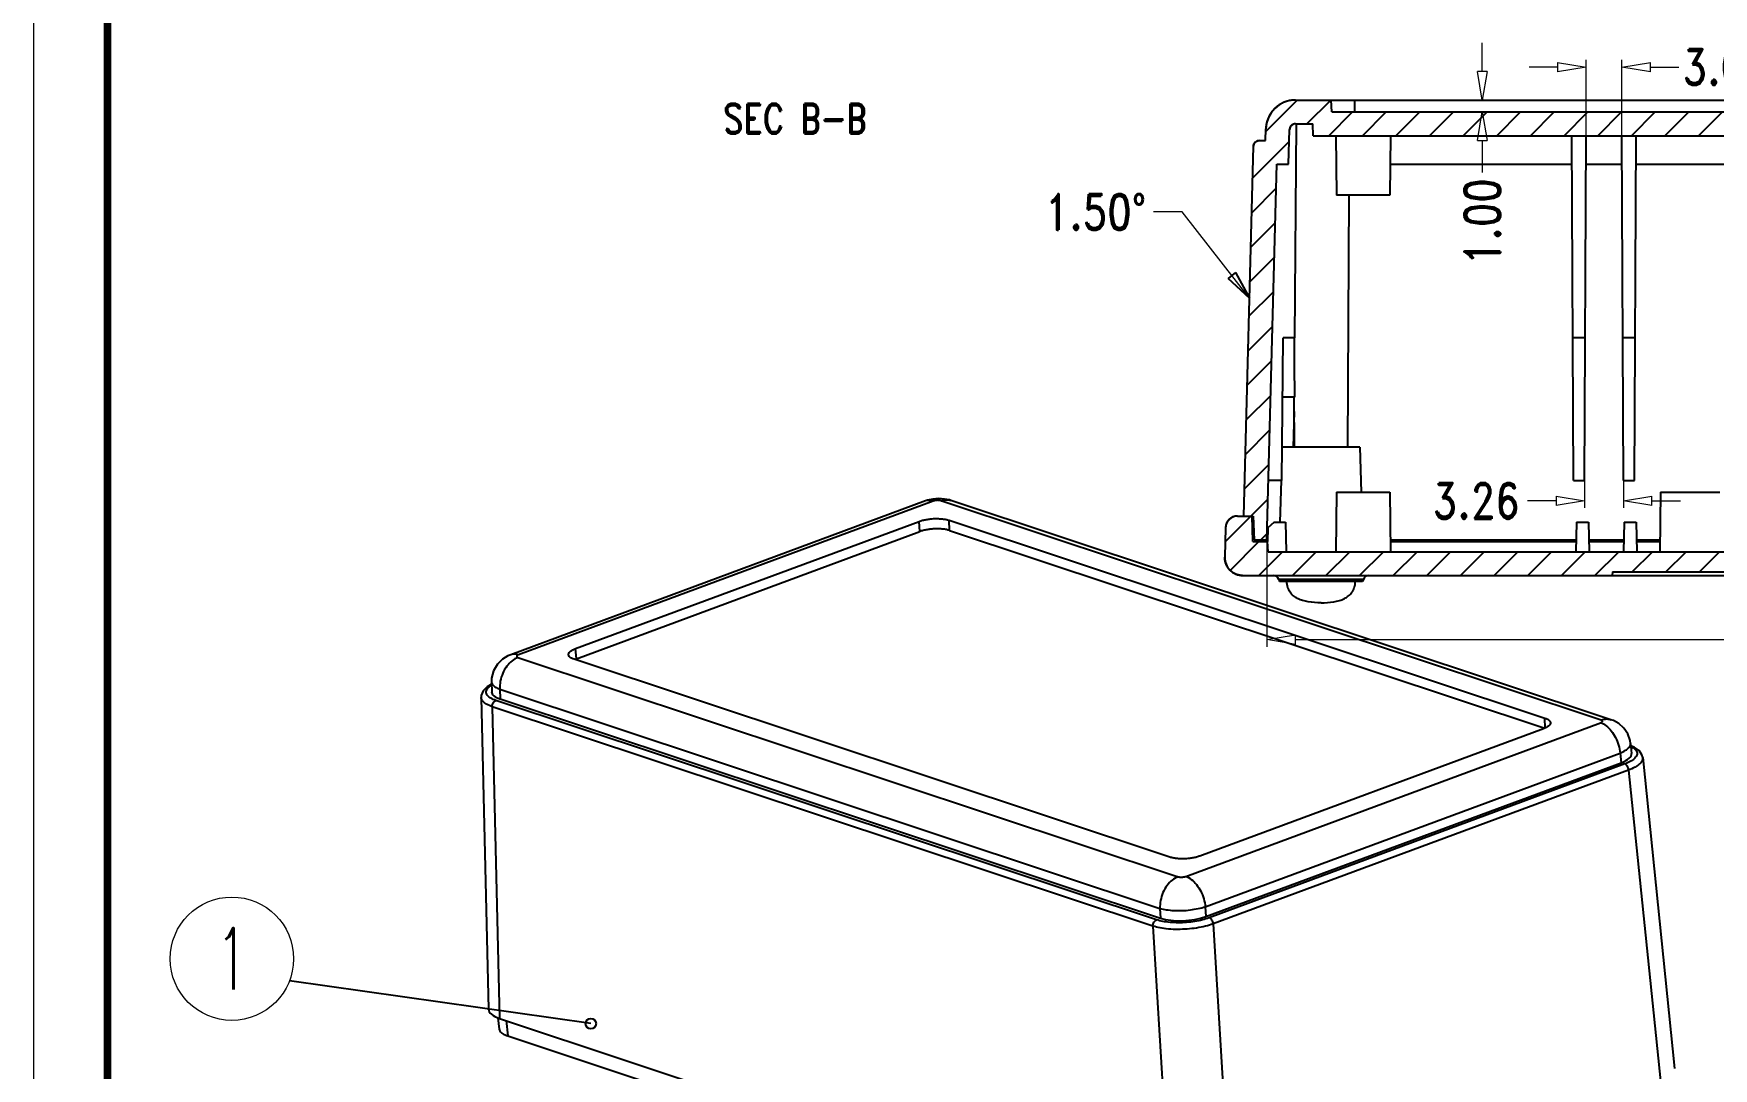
# Model space of a CAD drawing. Header units: millimetres. Extents: x 1751 to 2112, y -224 to 27.
# Drawn here: x 1751.4 to 1892.7, y -163.2 to -76.2 of the extents above; entities that cross this region are included whole.
import ezdxf
from ezdxf.enums import TextEntityAlignment as Align

# ---------------------------------------------------------------- set-up
doc = ezdxf.new("R2010")
doc.units = ezdxf.units.MM
for name, color, linetype, lineweight in [('dim', 3, 'Continuous', 9), ('from', 7, 'Continuous', 13), ('hatch', 56, 'Continuous', 9)]:
    doc.layers.add(name, color=color, linetype=linetype, lineweight=lineweight)
doc.styles.add('BOM', font='txt.shx', dxfattribs={"bigfont": 'gbcbig.shx'})
doc.styles.add('ROMAND', font='romand.shx', dxfattribs={"width": 0.8, "bigfont": 'gbcbig.shx'})
doc.styles.get("Standard").update_dxf_attribs({"font": 'txt', "bigfont": 'gbcbig.shx'})
doc.dimstyles.new('ISO', dxfattribs={"dimscale": 0.6, "dimtxt": 2.5, "dimasz": 2.5, "dimexe": 1.25, "dimexo": 0.625, "dimtad": 0, "dimdsep": 46, "dimtxsty": 'Standard', "dimblk": 'OPEN', "dimcen": 0, "dimclrd": 4, "dimclre": 4, "dimadec": 0, "dimazin": 0, "dimtfac": 1, "dimtofl": 0, "dimtmove": 0, "dimatfit": 3, "dimfxl": 1, "dimarcsym": 0})
doc.dimstyles.new('YanXiu', dxfattribs={"dimtxt": 2.5, "dimasz": 2.2, "dimexe": 1, "dimexo": 0, "dimgap": 0.66, "dimtad": 0, "dimzin": 1, "dimdsep": 46, "dimtxsty": 'ROMAND', "dimblk": 'CLOSEDBLANK', "dimcen": 0, "dimclrd": 3, "dimclre": 3, "dimclrt": 7, "dimazin": 0, "dimtfac": 1, "dimtofl": 0, "dimtmove": 0, "dimatfit": 3, "dimldrblk": 'CLOSEDBLANK', "dimfxl": 1, "dimlwd": 5, "dimlwe": 5, "dimarcsym": 0})
pattern_1 = [(45, (1731.6711, -286.9688), (-1.414214, 1.414214), [])]

# ---------------------------------------------------------------- blocks, each defined once
blk = doc.blocks.new('*u4')
at = {"color": 7, "linetype": 'Continuous'}
for p, q in [((-15.75, 55.66), (-54.52, 41.29)), ((-15.03, 55.65), (-53.8, 41.29)), ((47.38, 35.18), (-14.32, 55.68)), ((48.31, 35.21), (-13.39, 55.71)), ((-48.46, 41.86), (-16.36, 53.75)), ((-16.27, 52.8), (-16.36, 53.75)), ((-13.52, 52.9), (-13.54, 53.85)), ((-13.54, 53.85), (42.14, 35.36)), ((-48.36, 40.91), (-16.27, 52.8)), ((-13.52, 52.9), (42.13, 34.42)), ((-53.84, 41.04), (7.87, 20.54)), ((7.08, 22.36), (-48.6, 40.86)), ((-48.36, 40.91), (-48.46, 41.86)), ((-56.32, 38.75), (-56.29, 37.81)), ((-55.54, 38.07), (-55.52, 37.16)), ((-55.54, 38.07), (6.16, 17.58)), ((-57.28, 37.3), (-56.6, 8.15)), ((-56.25, 36.43), (-55.57, 7.29)), ((5.5, 15.92), (-56.25, 36.43)), ((5.84, 16.51), (-55.91, 37.02)), ((-55.52, 37.16), (6.21, 16.65)), ((8.57, 20.57), (47.34, 34.93)), ((42.16, 34.43), (42.14, 35.36)), ((42, 34.36), (9.9, 22.47)), ((50.14, 32.99), (50.24, 32.06)), ((10.39, 17.73), (49.16, 32.1)), ((49.16, 32.1), (49.25, 31.19)), ((51.28, 31.68), (54.26, 2.62)), ((10.44, 16.81), (49.25, 31.19)), ((49.6, 31.08), (10.77, 16.69)), ((49.96, 30.51), (11.14, 16.13)), ((49.96, 30.51), (52.95, 1.46)), ((6.16, 17.58), (6.21, 16.65)), ((10.39, 17.73), (10.44, 16.81)), ((5.5, 15.92), (7.28, -13.59)), ((11.14, 16.13), (12.91, -13.38)), ((-55.71, 7.35), (-55.61, 6.3)), ((-55.57, 7.29), (7.28, -13.59)), ((-54.93, 7.08), (-54.8, 5.66)), ((-54.8, 5.66), (8.04, -15.22))]:
    blk.add_line(p, q, dxfattribs=at)
for points in [[(-13.39, 55.71), (-13.51, 55.75), (-13.97, 55.84), (-14.51, 55.88), (-15.07, 55.83), (-15.57, 55.72), (-15.75, 55.66)], [(-54.52, 41.29), (-54.8, 41.17), (-55.3, 40.86), (-55.76, 40.4), (-56.12, 39.79), (-56.3, 39.09), (-56.32, 38.75)], [(-56.31, 38.53), (-56.71, 38.29), (-57.08, 37.92), (-57.27, 37.49), (-57.28, 37.3)], [(50.14, 32.99), (50.1, 33.27), (49.88, 33.89), (49.51, 34.43), (49.04, 34.85), (48.54, 35.13), (48.31, 35.21)], [(51.28, 31.67), (51.21, 31.94), (50.94, 32.33), (50.48, 32.65), (50.16, 32.78)]]:
    blk.add_lwpolyline(points, dxfattribs=at)
blk.add_arc((49.26, 30.75), 2.14, 60.6399, 64.6818, dxfattribs=at)
for centre, major_axis, ratio, start_param, end_param in [((-53.3, 37.98), (3, 0.19), 0.348035, 3.127594, 3.853151), ((47.24, 31.86), (3, 0.19), 0.348035, -0.858553, 0.013488), ((8.44, 17.48), (2.99, 0.19), 0.348507, -2.429477, -0.859366), ((-52.6, 8.39), (3.99, 0.25), 0.348035, 3.128061, 3.853151)]:
    blk.add_ellipse(centre, major_axis=major_axis, ratio=ratio, start_param=start_param, end_param=end_param, dxfattribs=at)
for points, start_tangent, end_tangent in [([(-15.03, 55.65), (-15.53, 55.71), (-15.75, 55.66)], (-0.94901, 0.315246), (-0.937968, -0.346722)), ([(-14.32, 55.68), (-14.42, 55.7), (-14.54, 55.71), (-14.67, 55.72), (-14.8, 55.7), (-14.92, 55.68), (-15.03, 55.65)], (-0.949056, 0.315108), (-0.937747, -0.34732)), ([(-14.32, 55.68), (-13.75, 55.78), (-13.39, 55.71)], (0.9377, 0.347446), (0.94975, -0.313009)), ([(-16.36, 53.75), (-16.04, 53.85), (-15.69, 53.92), (-15.31, 53.98), (-14.92, 54.01), (-14.53, 54.01), (-14.16, 53.98), (-13.83, 53.93), (-13.54, 53.85)], (0.9377, 0.347446), (0.94901, -0.315246)), ([(-13.52, 52.9), (-13.8, 52.98), (-14.13, 53.03), (-14.49, 53.05), (-14.86, 53.05), (-15.24, 53.03), (-15.61, 52.97), (-15.96, 52.9), (-16.27, 52.8)], (-0.94901, 0.315246), (-0.9377, -0.347446)), ([(-53.84, 41.04), (-54.39, 40.72), (-54.88, 40.21), (-55.26, 39.55), (-55.49, 38.82), (-55.54, 38.07)], (-0.9377, -0.347446), (0.041937, -0.99912)), ([(-53.8, 41.29), (-54.3, 41.34), (-54.52, 41.29)], (-0.94901, 0.315246), (-0.937473, -0.348058)), ([(-53.8, 41.29), (-53.88, 41.25), (-53.94, 41.2), (-53.96, 41.16), (-53.95, 41.11), (-53.91, 41.07), (-53.84, 41.04)], (-0.93766, -0.347554), (0.948956, -0.315407)), ([(-49.11, 41.27), (-49.11, 41.34), (-49.06, 41.48), (-48.92, 41.61), (-48.72, 41.74), (-48.46, 41.86)], (-0.120496, 0.992714), (0.9377, 0.347446)), ([(-48.6, 40.86), (-48.83, 40.96), (-49, 41.07), (-49.1, 41.2), (-49.11, 41.27)], (-0.94901, 0.315246), (-0.120496, 0.992714)), ([(-48.36, 40.91), (-48.53, 40.84)], (-0.9377, -0.347446), (-0.909313, -0.416112)), ([(-55.91, 37.02), (-56.37, 37.22), (-56.67, 37.45), (-56.8, 37.72), (-56.76, 37.99), (-56.55, 38.27), (-56.31, 38.45)], (-0.948968, 0.315372), (0.842759, 0.538291)), ([(-56.31, 38.75), (-56.25, 38.54), (-55.99, 38.29), (-55.54, 38.07)], (0.05241, -0.998626), (0.940127, -0.340824)), ([(-56.25, 36.43), (-56.77, 36.66), (-57.12, 36.93), (-57.27, 37.23), (-57.28, 37.3)], (-0.947692, 0.319187), (-0.010469, 0.999945)), ([(-56.25, 36.43), (-56.23, 36.62), (-56.16, 36.79), (-56.05, 36.94), (-55.91, 37.02)], (-0.041937, 0.99912), (0.9377, 0.347446)), ([(42.46, 34.61), (42.26, 34.48), (42, 34.36)], (-0.785871, -0.61839), (-0.9377, -0.347446)), ([(42.14, 35.36), (42.38, 35.26), (42.54, 35.14), (42.64, 35.02), (42.66, 34.92)], (0.94901, -0.315246), (0.017085, -0.999854)), ([(42.66, 34.92), (42.66, 34.88), (42.6, 34.74), (42.46, 34.61)], (0.017085, -0.999854), (-0.785871, -0.61839)), ([(47.34, 34.93), (47.43, 34.97), (47.48, 35.02), (47.51, 35.06), (47.49, 35.11), (47.45, 35.15), (47.38, 35.18)], (0.93766, 0.347554), (-0.948956, 0.315407)), ([(47.34, 34.93), (47.86, 34.65), (48.34, 34.18), (48.74, 33.55), (49.02, 32.84), (49.16, 32.1)], (0.94901, -0.315246), (0.080987, -0.996715)), ([(47.38, 35.18), (47.95, 35.28), (48.31, 35.21)], (0.9377, 0.347446), (0.949759, -0.312981)), ([(49.16, 32.1), (49.66, 32.35), (50, 32.62), (50.14, 32.9), (50.14, 32.99)], (0.928751, 0.370704), (-0.121904, 0.992542)), ([(50.31, 32.62), (50.61, 32.39), (50.75, 32.12), (50.71, 31.85), (50.49, 31.57), (50.12, 31.31), (49.6, 31.08)], (0.871133, -0.491047), (-0.937659, -0.347556)), ([(51.28, 31.67), (51.23, 31.4), (50.99, 31.08), (50.56, 30.78), (49.96, 30.51)], (0.076121, -0.997099), (-0.936367, -0.351022)), ([(49.96, 30.51), (49.93, 30.7), (49.84, 30.87), (49.73, 31), (49.6, 31.08)], (-0.080987, 0.996715), (-0.94901, 0.315246)), ([(9.9, 22.47), (9.59, 22.37), (9.23, 22.29), (8.85, 22.24), (8.46, 22.21), (8.08, 22.21), (7.71, 22.24), (7.37, 22.29), (7.08, 22.36)], (-0.9377, -0.347446), (-0.94901, 0.315246)), ([(7.87, 20.54), (7.31, 20.22), (6.82, 19.71), (6.44, 19.06), (6.22, 18.32), (6.16, 17.58)], (-0.9377, -0.347446), (0.041937, -0.99912)), ([(7.87, 20.54), (7.97, 20.52), (8.08, 20.5), (8.21, 20.5), (8.34, 20.51), (8.46, 20.54), (8.57, 20.57)], (0.949056, -0.315108), (0.937747, 0.34732)), ([(8.57, 20.57), (9.09, 20.29), (9.57, 19.81), (9.97, 19.19), (10.25, 18.47), (10.39, 17.73)], (0.94901, -0.315246), (0.080987, -0.996715)), ([(6.16, 17.58), (6.75, 17.45), (7.46, 17.38), (8.23, 17.37), (9, 17.43), (9.74, 17.56), (10.39, 17.73)], (0.957353, -0.288921), (0.946189, 0.323616)), ([(5.5, 15.92), (5.52, 16.1), (5.59, 16.28), (5.7, 16.42), (5.84, 16.51)], (-0.041937, 0.99912), (0.9377, 0.347446)), ([(11.14, 16.13), (10.41, 15.91), (9.59, 15.74), (8.71, 15.64), (7.81, 15.61), (6.95, 15.64), (6.17, 15.75), (5.5, 15.92)], (-0.93902, -0.343864), (-0.950318, 0.311281)), ([(10.77, 16.69), (10.14, 16.5), (9.42, 16.35), (8.65, 16.26), (7.87, 16.23), (7.11, 16.27), (6.42, 16.36), (5.84, 16.51)], (-0.937737, -0.347347), (-0.949057, 0.315105)), ([(11.14, 16.13), (11.1, 16.31), (11.02, 16.48), (10.9, 16.62), (10.77, 16.69)], (-0.080987, 0.996715), (-0.94901, 0.315246)), ([(-55.6, 6.3), (-55.54, 6.12), (-55.27, 5.86), (-54.8, 5.66)], (0.120637, -0.992697), (0.94901, -0.315246))]:
    blk.add_spline(points, degree=3, dxfattribs=dict(at, start_tangent=start_tangent, end_tangent=end_tangent))
blk = doc.blocks.new('yx_bom3')
at = {"layer": 'from'}
blk.add_circle((0, 0), 1, dxfattribs=at)
at = {"layer": 'from', "color": 4, "style": 'BOM', "width": 0.6}
blk.add_attdef('ITEM', text='', height=1, dxfattribs=at).set_placement((0, 0), align=Align.MIDDLE)
blk = doc.blocks.new('_Open')
at = {"color": 0, "linetype": 'ByBlock', "lineweight": -2}
for p, q in [((-1, 0.167), (0, 0)), ((-1, -0.167), (0, 0)), ((0, 0), (-1, 0))]:
    blk.add_line(p, q, dxfattribs=at)
blk = doc.blocks.new('_ClosedBlank')
at = {"color": 0, "linetype": 'ByBlock', "lineweight": -2}
for p, q in [((-1, 0.167), (0, 0)), ((-1, 0.167), (-1, -0.167)), ((0, 0), (-1, -0.167))]:
    blk.add_line(p, q, dxfattribs=at)
blk = doc.blocks.new('*D29')
at = {"layer": 'Defpoints', "color": 0, "transparency": 16777216}
for p in [(1862.53, -81.78), (1873.24, -81.78), (1870.81, -82.78)]:
    blk.add_point(p, dxfattribs=at)
at = {"layer": 'dim', "color": 3, "lineweight": 5, "transparency": 16777216}
for p, q in [((1873.24, -79.38), (1873.24, -76.98)), ((1862.53, -81.78), (1873.84, -81.78)), ((1870.81, -82.78), (1873.84, -82.78)), ((1873.24, -85.18), (1873.24, -87.87))]:
    blk.add_line(p, q, dxfattribs=at)
at = {"layer": 'dim', "color": 3, "lineweight": 5, "transparency": 16777216, "xscale": 2.4, "yscale": 2.4, "zscale": 2.4}
for p, rotation in [((1873.24, -81.78), 270), ((1873.24, -82.78), 90)]:
    blk.add_blockref('_ClosedBlank', p, dxfattribs=dict(at, rotation=rotation))
at = {"layer": 'dim', "color": 7, "transparency": 16777216, "insert": (1873.24, -92.01), "char_height": 3, "attachment_point": 5, "rotation": 90, "style": 'ROMAND'}
blk.add_mtext('1.00', dxfattribs=at)
blk = doc.blocks.new('*D46')
at = {"layer": 'Defpoints', "color": 0, "transparency": 16777216}
for p in [(1855.12, -118.78), (1953.23, -118.78), (1953.23, -127.17)]:
    blk.add_point(p, dxfattribs=at)
at = {"layer": 'dim', "color": 3, "lineweight": 5, "transparency": 16777216}
for p, q in [((1855.12, -118.78), (1855.12, -127.77)), ((1953.23, -118.78), (1953.23, -127.77)), ((1857.52, -127.17), (1898.72, -127.17)), ((1950.83, -127.17), (1909.63, -127.17))]:
    blk.add_line(p, q, dxfattribs=at)
at = {"layer": 'dim', "color": 3, "lineweight": 5, "transparency": 16777216, "xscale": 2.4, "yscale": 2.4, "zscale": 2.4, "rotation": 180}
blk.add_blockref('_ClosedBlank', (1855.12, -127.17), dxfattribs=at)
at = {"layer": 'dim', "color": 3, "lineweight": 5, "transparency": 16777216, "xscale": 2.4, "yscale": 2.4, "zscale": 2.4}
blk.add_blockref('_ClosedBlank', (1953.23, -127.17), dxfattribs=at)
at = {"layer": 'dim', "color": 7, "transparency": 16777216, "insert": (1904.17, -127.17), "char_height": 3, "attachment_point": 5, "style": 'ROMAND'}
blk.add_mtext('98.10', dxfattribs=at)
blk = doc.blocks.new('*D47')
at = {"layer": 'Defpoints', "color": 0, "transparency": 16777216}
for p in [(1881.84, -113.78), (1885.11, -113.78), (1881.84, -115.5)]:
    blk.add_point(p, dxfattribs=at)
at = {"layer": 'dim', "color": 3, "lineweight": 5, "transparency": 16777216}
for p, q in [((1881.84, -113.78), (1881.84, -116.1)), ((1885.11, -113.78), (1885.11, -116.1)), ((1879.44, -115.5), (1877.04, -115.5)), ((1887.51, -115.5), (1889.91, -115.5))]:
    blk.add_line(p, q, dxfattribs=at)
at = {"layer": 'dim', "color": 3, "lineweight": 5, "transparency": 16777216, "xscale": 2.4, "yscale": 2.4, "zscale": 2.4}
blk.add_blockref('_ClosedBlank', (1881.84, -115.5), dxfattribs=at)
at = {"layer": 'dim', "color": 3, "lineweight": 5, "transparency": 16777216, "xscale": 2.4, "yscale": 2.4, "zscale": 2.4, "rotation": 180}
blk.add_blockref('_ClosedBlank', (1885.11, -115.5), dxfattribs=at)
at = {"layer": 'dim', "color": 7, "transparency": 16777216, "insert": (1872.73, -115.5), "char_height": 3, "attachment_point": 5, "style": 'ROMAND'}
blk.add_mtext('3.26', dxfattribs=at)
blk = doc.blocks.new('*D48')
at = {"layer": 'Defpoints', "color": 0, "transparency": 16777216}
for p in [(1884.98, -79.01), (1884.98, -84.76), (1881.97, -84.78)]:
    blk.add_point(p, dxfattribs=at)
at = {"layer": 'dim', "color": 3, "lineweight": 5, "transparency": 16777216}
for p, q in [((1879.57, -79.01), (1877.17, -79.01)), ((1881.97, -84.78), (1881.97, -78.41)), ((1884.98, -84.76), (1884.98, -78.41)), ((1887.38, -79.01), (1889.78, -79.01))]:
    blk.add_line(p, q, dxfattribs=at)
at = {"layer": 'dim', "color": 3, "lineweight": 5, "transparency": 16777216, "xscale": 2.4, "yscale": 2.4, "zscale": 2.4}
blk.add_blockref('_ClosedBlank', (1881.97, -79.01), dxfattribs=at)
at = {"layer": 'dim', "color": 3, "lineweight": 5, "transparency": 16777216, "xscale": 2.4, "yscale": 2.4, "zscale": 2.4, "rotation": 180}
blk.add_blockref('_ClosedBlank', (1884.98, -79.01), dxfattribs=at)
at = {"layer": 'dim', "color": 7, "transparency": 16777216, "insert": (1893.75, -79.01), "char_height": 3, "attachment_point": 5, "style": 'ROMAND'}
blk.add_mtext('3.01', dxfattribs=at)
blk = doc.blocks.new('*u6')
blk.add_blockref('*u4', (-12.62, 37.16))
at = {"layer": 'from', "xscale": 5.765760000000682, "yscale": 5.765760000000682, "zscale": 5.765760000000682}
blk.add_blockref('yx_bom3', (-93.2, 50.03), dxfattribs=at).add_auto_attribs({'ITEM': '1'})
at = {"layer": 'from'}
blk.add_leader([(-59.65, 43.96), (-87.82, 47.96)], dimstyle='ISO', override={"dimscale": 1, "dimasz": 1.95, "dimexo": 0.125, "dimadec": 2, "dimazin": 2, "dimldrblk": 'Small'}, dxfattribs=at)

msp = doc.modelspace()

# ---------------------------------------------------------------- hatches: boundary and pattern name
at = {"linetype": 'Continuous'}
h = msp.add_hatch(dxfattribs=at)
h.set_pattern_fill('DEFAULT__1', color=5, scale=2, angle=45, style=0, pattern_type=0)
h.set_pattern_definition(pattern_1)
edge = h.paths.add_edge_path()
edge.add_line((1853.175, -116.778), (1853.975, -116.778))
edge.add_line((1853.175, -116.778), (1853.989, -85.673))
edge.add_spline(control_points=[(1853.989, -85.673), (1853.997, -85.387), (1854.202, -85.186), (1854.489, -85.186)], knot_values=[0, 0, 0, 0, 1, 1, 1, 1], weights=[1, 0.810868, 0.810868, 1], degree=3, periodic=0)
edge.add_line((1854.489, -85.186), (1855.002, -85.186))
edge.add_line((1855.002, -85.186), (1855.028, -84.213))
edge.add_spline(control_points=[(1857.527, -81.778), (1856.093, -81.778), (1855.065, -82.779), (1855.028, -84.213)], knot_values=[0, 0, 0, 0, 1, 1, 1, 1], weights=[1, 0.810868, 0.810868, 1], degree=3, periodic=0)
edge.add_line((1857.527, -81.778), (1860.527, -81.778))
edge.add_line((1860.579, -82.778), (1860.527, -81.778))
edge.add_line((1860.579, -82.778), (1947.77, -82.778))
edge.add_line((1947.77, -82.778), (1947.822, -81.778))
edge.add_line((1947.822, -81.778), (1950.822, -81.778))
edge.add_spline(control_points=[(1950.822, -81.778), (1952.257, -81.778), (1953.284, -82.779), (1953.322, -84.213)], knot_values=[0, 0, 0, 0, 1, 1, 1, 1], weights=[1, 0.810868, 0.810868, 1], degree=3, periodic=0)
edge.add_line((1953.347, -85.186), (1953.322, -84.213))
edge.add_line((1953.347, -85.186), (1953.86, -85.186))
edge.add_spline(control_points=[(1954.36, -85.673), (1954.353, -85.387), (1954.147, -85.186), (1953.86, -85.186)], knot_values=[0, 0, 0, 0, 1, 1, 1, 1], weights=[1, 0.810868, 0.810868, 1], degree=3, periodic=0)
edge.add_line((1955.175, -116.778), (1954.36, -85.673))
edge.add_line((1954.374, -116.778), (1955.175, -116.778))
edge.add_line((1954.374, -116.778), (1954.304, -118.778))
edge.add_line((1953.226, -118.778), (1954.304, -118.778))
edge.add_line((1953.226, -118.778), (1952.399, -87.186))
edge.add_line((1951.399, -87.186), (1952.399, -87.186))
edge.add_line((1951.399, -87.186), (1951.322, -84.265))
edge.add_spline(control_points=[(1950.822, -83.778), (1951.109, -83.778), (1951.315, -83.978), (1951.322, -84.265)], knot_values=[0, 0, 0, 0, 1, 1, 1, 1], weights=[1, 0.810868, 0.810868, 1], degree=3, periodic=0)
edge.add_line((1949.375, -83.778), (1950.822, -83.778))
edge.add_line((1949.322, -84.778), (1949.375, -83.778))
edge.add_line((1859.027, -84.778), (1949.322, -84.778))
edge.add_line((1859.027, -84.778), (1858.974, -83.778))
edge.add_line((1857.527, -83.778), (1858.974, -83.778))
edge.add_spline(control_points=[(1857.527, -83.778), (1857.24, -83.778), (1857.035, -83.978), (1857.027, -84.265)], knot_values=[0, 0, 0, 0, 1, 1, 1, 1], weights=[1, 0.810868, 0.810868, 1], degree=3, periodic=0)
edge.add_line((1856.951, -87.186), (1857.027, -84.265))
edge.add_line((1855.95, -87.186), (1856.951, -87.186))
edge.add_line((1855.123, -118.778), (1855.95, -87.186))
edge.add_line((1854.045, -118.778), (1855.123, -118.778))
edge.add_line((1853.975, -116.778), (1854.045, -118.778))
h = msp.add_hatch(dxfattribs=at)
h.set_pattern_fill('DEFAULT__2', color=5, scale=2, angle=45, style=0, pattern_type=0)
h.set_pattern_definition(pattern_1)
edge = h.paths.add_edge_path()
edge.add_line((1852.649, -116.778), (1853.875, -116.778))
edge.add_line((1853.95, -118.928), (1853.875, -116.778))
edge.add_line((1853.95, -118.928), (1855.175, -118.928))
edge.add_line((1855.219, -119.778), (1855.175, -118.928))
edge.add_line((1855.219, -119.778), (1953.13, -119.778))
edge.add_line((1953.13, -119.778), (1953.175, -118.928))
edge.add_line((1953.175, -118.928), (1954.399, -118.928))
edge.add_line((1954.399, -118.928), (1954.474, -116.778))
edge.add_line((1954.474, -116.778), (1955.7, -116.778))
edge.add_spline(control_points=[(1955.7, -116.778), (1956.274, -116.778), (1956.685, -117.178), (1956.7, -117.752)], knot_values=[0, 0, 0, 0, 1, 1, 1, 1], weights=[1, 0.810868, 0.810868, 1], degree=3, periodic=0)
edge.add_line((1956.7, -117.752), (1956.765, -120.239))
edge.add_spline(control_points=[(1955.266, -121.778), (1956.163, -121.778), (1956.789, -121.136), (1956.765, -120.239)], knot_values=[0, 0, 0, 0, 1, 1, 1, 1], weights=[1, 0.798527, 0.798527, 1], degree=3, periodic=0)
edge.add_line((1924.175, -121.778), (1955.266, -121.778))
edge.add_line((1924.159, -121.478), (1924.175, -121.778))
edge.add_line((1884.19, -121.478), (1924.159, -121.478))
edge.add_line((1884.19, -121.478), (1884.175, -121.778))
edge.add_line((1853.083, -121.778), (1884.175, -121.778))
edge.add_spline(control_points=[(1853.083, -121.778), (1852.186, -121.778), (1851.561, -121.136), (1851.584, -120.239)], knot_values=[0, 0, 0, 0, 1, 1, 1, 1], weights=[1, 0.798527, 0.798527, 1], degree=3, periodic=0)
edge.add_line((1851.649, -117.752), (1851.584, -120.239))
edge.add_spline(control_points=[(1852.649, -116.778), (1852.075, -116.778), (1851.664, -117.178), (1851.649, -117.752)], knot_values=[0, 0, 0, 0, 1, 1, 1, 1], weights=[1, 0.810868, 0.810868, 1], degree=3, periodic=0)

# ---------------------------------------------------------------- linework, layer by layer
at = {"color": 7, "linetype": 'Continuous'}
for p, q in [((1857.527, -81.778), (1950.822, -81.778)), ((1857.527, -81.778), (1860.527, -81.778)), ((1860.579, -82.778), (1860.527, -81.778)), ((1860.579, -82.778), (1860.527, -81.778)), ((1862.527, -82.778), (1862.527, -81.778)), ((1860.579, -82.778), (1947.77, -82.778)), ((1860.579, -82.778), (1947.77, -82.778)), ((1855.002, -85.186), (1855.028, -84.213)), ((1855.002, -85.186), (1855.028, -84.213)), ((1856.951, -87.186), (1857.027, -84.265)), ((1856.951, -87.186), (1857.027, -84.265)), ((1857.466, -101.778), (1857.623, -83.778)), ((1857.527, -83.778), (1858.974, -83.778)), ((1857.527, -83.778), (1858.974, -83.778)), ((1859.027, -84.778), (1858.974, -83.778)), ((1859.027, -84.778), (1858.974, -83.778)), ((1853.175, -116.778), (1853.989, -85.673)), ((1853.175, -116.778), (1853.989, -85.673)), ((1854.489, -85.186), (1855.002, -85.186)), ((1854.489, -85.186), (1855.002, -85.186)), ((1859.027, -84.778), (1949.322, -84.778)), ((1859.027, -84.778), (1949.322, -84.778)), ((1860.931, -84.778), (1860.975, -89.778)), ((1865.518, -84.778), (1865.475, -89.778)), ((1880.906, -113.778), (1880.779, -84.778)), ((1881.844, -113.778), (1881.97, -84.778)), ((1885.106, -113.778), (1884.979, -84.778)), ((1886.044, -113.778), (1886.17, -84.778)), ((1855.123, -118.778), (1855.95, -87.186)), ((1855.123, -118.778), (1855.95, -87.186)), ((1855.95, -87.186), (1856.951, -87.186)), ((1855.95, -87.186), (1856.951, -87.186)), ((1865.497, -87.186), (1880.789, -87.186)), ((1881.96, -87.186), (1884.989, -87.186)), ((1886.16, -87.186), (1901.902, -87.186)), ((1865.475, -89.778), (1860.975, -89.778)), ((1861.929, -110.978), (1862.04, -89.778)), ((1856.388, -113.778), (1856.493, -101.778)), ((1857.466, -101.778), (1856.493, -101.778)), ((1881.896, -101.778), (1880.853, -101.778)), ((1886.096, -101.778), (1885.053, -101.778)), ((1857.434, -106.778), (1856.449, -106.778)), ((1857.398, -106.778), (1857.42, -110.978)), ((1857.405, -107.989), (1857.326, -110.978)), ((1862.925, -110.978), (1856.425, -110.978)), ((1862.925, -110.978), (1863.057, -114.778)), ((1856.388, -113.778), (1855.254, -113.778)), ((1856.327, -113.776), (1856.205, -117.278)), ((1880.906, -113.778), (1881.844, -113.778)), ((1885.106, -113.778), (1886.044, -113.778)), ((1860.975, -114.778), (1860.931, -119.778)), ((1860.975, -114.778), (1865.475, -114.778)), ((1865.475, -114.778), (1865.518, -119.778)), ((1888.225, -114.778), (1888.181, -119.778)), ((1888.225, -114.778), (1893.225, -114.778)), ((1852.649, -116.778), (1853.975, -116.778)), ((1852.649, -116.778), (1853.875, -116.778)), ((1853.175, -116.778), (1853.975, -116.778)), ((1853.95, -118.928), (1853.875, -116.778)), ((1853.95, -118.928), (1853.875, -116.778)), ((1853.975, -116.778), (1854.045, -118.778)), ((1853.975, -116.778), (1854.045, -118.778)), ((1851.649, -117.752), (1851.584, -120.239)), ((1851.649, -117.752), (1851.584, -120.239)), ((1855.213, -117.778), (1855.173, -118.928)), ((1855.731, -117.278), (1855.213, -117.778)), ((1855.731, -117.278), (1856.673, -117.278)), ((1856.673, -117.278), (1856.738, -119.778)), ((1881.175, -117.278), (1881.109, -119.778)), ((1881.175, -117.278), (1882.175, -117.278)), ((1882.175, -117.278), (1882.24, -119.778)), ((1885.175, -117.278), (1885.109, -119.778)), ((1885.175, -117.278), (1886.175, -117.278)), ((1886.175, -117.278), (1886.24, -119.778)), ((1853.95, -118.928), (1855.175, -118.928)), ((1853.95, -118.928), (1855.175, -118.928)), ((1854.045, -118.778), (1855.178, -118.778)), ((1854.045, -118.778), (1855.123, -118.778)), ((1855.219, -119.778), (1855.175, -118.928)), ((1855.219, -119.778), (1855.175, -118.928)), ((1855.219, -119.778), (1953.13, -119.778)), ((1855.219, -119.778), (1953.13, -119.778)), ((1865.51, -118.778), (1881.131, -118.778)), ((1865.511, -118.928), (1881.131, -118.928)), ((1882.218, -118.778), (1885.131, -118.778)), ((1882.218, -118.928), (1885.131, -118.928)), ((1886.218, -118.778), (1888.19, -118.778)), ((1886.218, -118.928), (1888.188, -118.928)), ((1884.19, -121.478), (1884.175, -121.778)), ((1884.19, -121.478), (1884.175, -121.778)), ((1884.19, -121.478), (1924.159, -121.478)), ((1884.19, -121.478), (1924.159, -121.478)), ((1853.083, -121.778), (1955.266, -121.778)), ((1853.083, -121.778), (1884.175, -121.778)), ((1863.237, -122.107), (1856.112, -122.107)), ((1856.112, -122.107), (1856.175, -122.278)), ((1863.175, -122.278), (1856.175, -122.278)), ((1863.237, -122.107), (1863.175, -122.278))]:
    msp.add_line(p, q, dxfattribs=at)
for centre, radius, start, end in [((1857.527, -84.278), 2.5, 90, 178.5), ((1857.527, -84.278), 0.5, 90, 178.5), ((1854.489, -85.686), 0.5, 90, 178.5), ((1852.649, -117.778), 1, 90, 178.5), ((1853.083, -120.278), 1.5, 178.5, 270), ((1855.643, -122.278), 0.5, 20, 90), ((1863.707, -122.278), 0.5, 90, 160)]:
    msp.add_arc(centre, radius, start, end, dxfattribs=at)
msp.add_ellipse((1859.675, 66.12), major_axis=(0, 364.561), ratio=0.0069816, start_param=-4.2337765, end_param=-4.2182627, dxfattribs=at)
for points, start_tangent, end_tangent in [([(1857.527, -81.778), (1857.5, -81.778), (1857.472, -81.779), (1857.445, -81.779), (1857.417, -81.781), (1857.389, -81.782), (1857.361, -81.784), (1857.333, -81.786), (1857.305, -81.788), (1857.277, -81.791), (1857.249, -81.794), (1857.221, -81.797), (1857.192, -81.801), (1857.164, -81.805), (1857.135, -81.809), (1857.107, -81.814), (1857.078, -81.819), (1857.05, -81.824), (1857.021, -81.83), (1856.992, -81.836), (1856.964, -81.842), (1856.935, -81.849), (1856.906, -81.856), (1856.878, -81.864), (1856.849, -81.872), (1856.82, -81.88), (1856.791, -81.889), (1856.763, -81.898), (1856.734, -81.907), (1856.706, -81.917), (1856.677, -81.927), (1856.648, -81.938), (1856.62, -81.948), (1856.592, -81.96), (1856.563, -81.971), (1856.535, -81.983), (1856.507, -81.996), (1856.479, -82.008), (1856.451, -82.022), (1856.423, -82.035), (1856.395, -82.049), (1856.368, -82.063), (1856.34, -82.078), (1856.313, -82.093), (1856.286, -82.108), (1856.259, -82.124), (1856.232, -82.14), (1856.205, -82.156), (1856.178, -82.173), (1856.152, -82.19), (1856.126, -82.208), (1856.1, -82.225), (1856.074, -82.244), (1856.048, -82.262), (1856.023, -82.281), (1855.998, -82.3), (1855.973, -82.32), (1855.948, -82.34), (1855.924, -82.36), (1855.9, -82.38), (1855.876, -82.401), (1855.852, -82.422), (1855.828, -82.444), (1855.805, -82.465), (1855.782, -82.487), (1855.76, -82.51), (1855.737, -82.532), (1855.715, -82.555), (1855.694, -82.578), (1855.672, -82.602), (1855.651, -82.625), (1855.63, -82.649), (1855.61, -82.673), (1855.59, -82.698), (1855.57, -82.723), (1855.55, -82.747), (1855.531, -82.772), (1855.512, -82.798), (1855.494, -82.823), (1855.476, -82.849), (1855.458, -82.875), (1855.44, -82.901), (1855.423, -82.927), (1855.406, -82.954), (1855.39, -82.98), (1855.374, -83.007), (1855.358, -83.034), (1855.343, -83.061), (1855.328, -83.089), (1855.313, -83.116), (1855.299, -83.143), (1855.285, -83.171), (1855.272, -83.199), (1855.259, -83.227), (1855.246, -83.254), (1855.234, -83.282), (1855.222, -83.311), (1855.21, -83.339), (1855.199, -83.367), (1855.188, -83.395), (1855.177, -83.424), (1855.167, -83.452), (1855.158, -83.48), (1855.148, -83.509), (1855.139, -83.537), (1855.13, -83.566), (1855.122, -83.594), (1855.114, -83.623), (1855.107, -83.651), (1855.099, -83.68), (1855.093, -83.708), (1855.086, -83.737), (1855.08, -83.765), (1855.074, -83.794), (1855.069, -83.822), (1855.064, -83.851), (1855.059, -83.879), (1855.055, -83.907), (1855.05, -83.935), (1855.047, -83.963), (1855.043, -83.991), (1855.04, -84.019), (1855.038, -84.047), (1855.035, -84.075), (1855.033, -84.103), (1855.031, -84.13), (1855.03, -84.158), (1855.029, -84.185), (1855.028, -84.213)], (-1, 0), (-0.0261769, -0.9996573)), ([(1857.527, -83.778), (1857.521, -83.778), (1857.516, -83.778), (1857.51, -83.778), (1857.505, -83.779), (1857.499, -83.779), (1857.494, -83.779), (1857.488, -83.78), (1857.483, -83.78), (1857.477, -83.781), (1857.471, -83.781), (1857.466, -83.782), (1857.46, -83.783), (1857.454, -83.783), (1857.449, -83.784), (1857.443, -83.785), (1857.437, -83.786), (1857.431, -83.787), (1857.426, -83.788), (1857.42, -83.79), (1857.414, -83.791), (1857.408, -83.792), (1857.403, -83.794), (1857.397, -83.795), (1857.391, -83.797), (1857.386, -83.799), (1857.38, -83.8), (1857.374, -83.802), (1857.368, -83.804), (1857.363, -83.806), (1857.357, -83.808), (1857.351, -83.81), (1857.345, -83.812), (1857.34, -83.814), (1857.334, -83.817), (1857.328, -83.819), (1857.323, -83.822), (1857.317, -83.824), (1857.312, -83.827), (1857.306, -83.829), (1857.301, -83.832), (1857.295, -83.835), (1857.29, -83.838), (1857.284, -83.841), (1857.279, -83.844), (1857.273, -83.847), (1857.268, -83.85), (1857.262, -83.854), (1857.257, -83.857), (1857.252, -83.861), (1857.247, -83.864), (1857.241, -83.868), (1857.236, -83.871), (1857.231, -83.875), (1857.226, -83.879), (1857.221, -83.883), (1857.216, -83.886), (1857.211, -83.89), (1857.206, -83.894), (1857.201, -83.899), (1857.197, -83.903), (1857.192, -83.907), (1857.187, -83.911), (1857.183, -83.916), (1857.178, -83.92), (1857.173, -83.924), (1857.169, -83.929), (1857.165, -83.934), (1857.16, -83.938), (1857.156, -83.943), (1857.152, -83.948), (1857.148, -83.952), (1857.143, -83.957), (1857.139, -83.962), (1857.135, -83.967), (1857.132, -83.972), (1857.128, -83.977), (1857.124, -83.982), (1857.12, -83.987), (1857.117, -83.992), (1857.113, -83.997), (1857.11, -84.003), (1857.106, -84.008), (1857.103, -84.013), (1857.099, -84.019), (1857.096, -84.024), (1857.093, -84.029), (1857.09, -84.035), (1857.087, -84.04), (1857.084, -84.046), (1857.081, -84.051), (1857.079, -84.057), (1857.076, -84.062), (1857.073, -84.068), (1857.071, -84.073), (1857.068, -84.079), (1857.066, -84.085), (1857.063, -84.09), (1857.061, -84.096), (1857.059, -84.102), (1857.057, -84.107), (1857.055, -84.113), (1857.053, -84.119), (1857.051, -84.124), (1857.049, -84.13), (1857.048, -84.136), (1857.046, -84.141), (1857.044, -84.147), (1857.043, -84.153), (1857.041, -84.158), (1857.04, -84.164), (1857.039, -84.17), (1857.037, -84.176), (1857.036, -84.181), (1857.035, -84.187), (1857.034, -84.193), (1857.033, -84.198), (1857.032, -84.204), (1857.032, -84.21), (1857.031, -84.215), (1857.03, -84.221), (1857.03, -84.226), (1857.029, -84.232), (1857.029, -84.238), (1857.028, -84.243), (1857.028, -84.249), (1857.027, -84.254), (1857.027, -84.26), (1857.027, -84.265)], (-1, 0), (-0.0261769, -0.9996573)), ([(1853.989, -85.673), (1853.989, -85.668), (1853.99, -85.662), (1853.99, -85.657), (1853.99, -85.651), (1853.991, -85.646), (1853.991, -85.64), (1853.992, -85.635), (1853.992, -85.629), (1853.993, -85.624), (1853.994, -85.618), (1853.994, -85.612), (1853.995, -85.607), (1853.996, -85.601), (1853.997, -85.595), (1853.998, -85.59), (1854, -85.584), (1854.001, -85.578), (1854.002, -85.573), (1854.003, -85.567), (1854.005, -85.561), (1854.006, -85.555), (1854.008, -85.55), (1854.01, -85.544), (1854.011, -85.538), (1854.013, -85.533), (1854.015, -85.527), (1854.017, -85.521), (1854.019, -85.516), (1854.021, -85.51), (1854.023, -85.504), (1854.026, -85.499), (1854.028, -85.493), (1854.03, -85.487), (1854.033, -85.482), (1854.035, -85.476), (1854.038, -85.471), (1854.041, -85.465), (1854.043, -85.46), (1854.046, -85.454), (1854.049, -85.449), (1854.052, -85.443), (1854.055, -85.438), (1854.058, -85.432), (1854.062, -85.427), (1854.065, -85.422), (1854.068, -85.416), (1854.072, -85.411), (1854.075, -85.406), (1854.079, -85.401), (1854.082, -85.396), (1854.086, -85.39), (1854.09, -85.385), (1854.094, -85.38), (1854.098, -85.375), (1854.102, -85.37), (1854.106, -85.366), (1854.11, -85.361), (1854.114, -85.356), (1854.118, -85.351), (1854.122, -85.347), (1854.127, -85.342), (1854.131, -85.337), (1854.136, -85.333), (1854.14, -85.328), (1854.145, -85.324), (1854.149, -85.32), (1854.154, -85.315), (1854.159, -85.311), (1854.163, -85.307), (1854.168, -85.303), (1854.173, -85.299), (1854.178, -85.295), (1854.183, -85.291), (1854.188, -85.287), (1854.193, -85.283), (1854.198, -85.28), (1854.204, -85.276), (1854.209, -85.272), (1854.214, -85.269), (1854.219, -85.265), (1854.225, -85.262), (1854.23, -85.259), (1854.235, -85.256), (1854.241, -85.252), (1854.246, -85.249), (1854.252, -85.246), (1854.257, -85.243), (1854.263, -85.241), (1854.268, -85.238), (1854.274, -85.235), (1854.279, -85.233), (1854.285, -85.23), (1854.291, -85.228), (1854.296, -85.225), (1854.302, -85.223), (1854.308, -85.221), (1854.313, -85.218), (1854.319, -85.216), (1854.325, -85.214), (1854.33, -85.212), (1854.336, -85.21), (1854.342, -85.209), (1854.348, -85.207), (1854.353, -85.205), (1854.359, -85.204), (1854.365, -85.202), (1854.371, -85.201), (1854.376, -85.199), (1854.382, -85.198), (1854.388, -85.197), (1854.394, -85.196), (1854.399, -85.195), (1854.405, -85.194), (1854.411, -85.193), (1854.416, -85.192), (1854.422, -85.191), (1854.428, -85.19), (1854.433, -85.19), (1854.439, -85.189), (1854.445, -85.188), (1854.45, -85.188), (1854.456, -85.188), (1854.461, -85.187), (1854.467, -85.187), (1854.472, -85.187), (1854.478, -85.187), (1854.483, -85.187), (1854.489, -85.186)], (0.0261769, 0.9996573), (1, 0)), ([(1852.649, -116.778), (1852.638, -116.778), (1852.627, -116.778), (1852.616, -116.779), (1852.605, -116.779), (1852.594, -116.78), (1852.583, -116.78), (1852.571, -116.781), (1852.56, -116.782), (1852.549, -116.783), (1852.538, -116.784), (1852.526, -116.786), (1852.515, -116.787), (1852.504, -116.789), (1852.492, -116.79), (1852.481, -116.792), (1852.469, -116.794), (1852.458, -116.796), (1852.446, -116.799), (1852.435, -116.801), (1852.424, -116.804), (1852.412, -116.807), (1852.401, -116.809), (1852.389, -116.812), (1852.378, -116.816), (1852.366, -116.819), (1852.355, -116.822), (1852.343, -116.826), (1852.332, -116.83), (1852.32, -116.834), (1852.309, -116.838), (1852.297, -116.842), (1852.286, -116.846), (1852.275, -116.851), (1852.263, -116.855), (1852.252, -116.86), (1852.241, -116.865), (1852.23, -116.87), (1852.218, -116.875), (1852.207, -116.881), (1852.196, -116.886), (1852.185, -116.892), (1852.174, -116.898), (1852.163, -116.904), (1852.152, -116.91), (1852.141, -116.916), (1852.131, -116.923), (1852.12, -116.929), (1852.109, -116.936), (1852.099, -116.943), (1852.088, -116.95), (1852.078, -116.957), (1852.068, -116.964), (1852.057, -116.972), (1852.047, -116.979), (1852.037, -116.987), (1852.027, -116.995), (1852.017, -117.003), (1852.008, -117.011), (1851.998, -117.019), (1851.988, -117.027), (1851.979, -117.036), (1851.969, -117.044), (1851.96, -117.053), (1851.951, -117.062), (1851.942, -117.071), (1851.933, -117.08), (1851.924, -117.089), (1851.916, -117.098), (1851.907, -117.108), (1851.898, -117.117), (1851.89, -117.127), (1851.882, -117.136), (1851.874, -117.146), (1851.866, -117.156), (1851.858, -117.166), (1851.85, -117.176), (1851.843, -117.186), (1851.836, -117.196), (1851.828, -117.206), (1851.821, -117.217), (1851.814, -117.227), (1851.807, -117.238), (1851.801, -117.248), (1851.794, -117.259), (1851.788, -117.27), (1851.781, -117.281), (1851.775, -117.291), (1851.769, -117.302), (1851.763, -117.313), (1851.758, -117.324), (1851.752, -117.335), (1851.747, -117.346), (1851.742, -117.357), (1851.736, -117.369), (1851.731, -117.38), (1851.727, -117.391), (1851.722, -117.402), (1851.718, -117.414), (1851.713, -117.425), (1851.709, -117.436), (1851.705, -117.448), (1851.701, -117.459), (1851.697, -117.47), (1851.694, -117.482), (1851.69, -117.493), (1851.687, -117.505), (1851.684, -117.516), (1851.681, -117.527), (1851.678, -117.539), (1851.675, -117.55), (1851.672, -117.562), (1851.67, -117.573), (1851.668, -117.584), (1851.666, -117.596), (1851.664, -117.607), (1851.662, -117.618), (1851.66, -117.63), (1851.658, -117.641), (1851.657, -117.652), (1851.655, -117.663), (1851.654, -117.675), (1851.653, -117.686), (1851.652, -117.697), (1851.651, -117.708), (1851.651, -117.719), (1851.65, -117.73), (1851.649, -117.741), (1851.649, -117.752)], (-1, 0), (-0.0261769, -0.9996573)), ([(1853.083, -121.778), (1853.067, -121.778), (1853.05, -121.778), (1853.033, -121.777), (1853.016, -121.777), (1852.999, -121.776), (1852.981, -121.775), (1852.964, -121.773), (1852.947, -121.772), (1852.93, -121.77), (1852.912, -121.768), (1852.895, -121.766), (1852.877, -121.764), (1852.86, -121.761), (1852.842, -121.759), (1852.824, -121.756), (1852.807, -121.752), (1852.789, -121.749), (1852.771, -121.745), (1852.754, -121.741), (1852.736, -121.737), (1852.718, -121.733), (1852.7, -121.728), (1852.683, -121.724), (1852.665, -121.719), (1852.647, -121.713), (1852.629, -121.708), (1852.612, -121.702), (1852.594, -121.696), (1852.576, -121.69), (1852.559, -121.683), (1852.541, -121.677), (1852.523, -121.67), (1852.506, -121.662), (1852.488, -121.655), (1852.471, -121.647), (1852.453, -121.639), (1852.436, -121.631), (1852.419, -121.623), (1852.402, -121.614), (1852.385, -121.605), (1852.368, -121.596), (1852.351, -121.587), (1852.334, -121.577), (1852.317, -121.568), (1852.3, -121.557), (1852.284, -121.547), (1852.267, -121.537), (1852.251, -121.526), (1852.235, -121.515), (1852.219, -121.504), (1852.203, -121.492), (1852.187, -121.481), (1852.171, -121.469), (1852.156, -121.457), (1852.14, -121.445), (1852.125, -121.432), (1852.11, -121.419), (1852.095, -121.406), (1852.08, -121.393), (1852.066, -121.38), (1852.051, -121.366), (1852.037, -121.353), (1852.023, -121.339), (1852.009, -121.325), (1851.995, -121.311), (1851.982, -121.296), (1851.968, -121.281), (1851.955, -121.267), (1851.942, -121.252), (1851.93, -121.237), (1851.917, -121.221), (1851.905, -121.206), (1851.893, -121.19), (1851.881, -121.175), (1851.869, -121.159), (1851.858, -121.143), (1851.847, -121.127), (1851.836, -121.11), (1851.825, -121.094), (1851.814, -121.078), (1851.804, -121.061), (1851.794, -121.044), (1851.784, -121.027), (1851.774, -121.011), (1851.765, -120.994), (1851.756, -120.976), (1851.747, -120.959), (1851.738, -120.942), (1851.73, -120.925), (1851.722, -120.907), (1851.714, -120.89), (1851.706, -120.872), (1851.699, -120.855), (1851.691, -120.837), (1851.685, -120.819), (1851.678, -120.802), (1851.671, -120.784), (1851.665, -120.766), (1851.659, -120.748), (1851.653, -120.73), (1851.648, -120.713), (1851.642, -120.695), (1851.637, -120.677), (1851.633, -120.659), (1851.628, -120.641), (1851.624, -120.623), (1851.62, -120.605), (1851.616, -120.587), (1851.612, -120.57), (1851.609, -120.552), (1851.605, -120.534), (1851.602, -120.516), (1851.6, -120.498), (1851.597, -120.481), (1851.595, -120.463), (1851.593, -120.445), (1851.591, -120.428), (1851.589, -120.41), (1851.588, -120.393), (1851.587, -120.376), (1851.586, -120.358), (1851.585, -120.341), (1851.584, -120.324), (1851.584, -120.307), (1851.584, -120.29), (1851.583, -120.273), (1851.584, -120.256), (1851.584, -120.239)], (-1, 0), (0.0261769, 0.9996573)), ([(1859.675, -124.078), (1858.598, -123.997), (1858.127, -123.886), (1857.709, -123.721), (1857.353, -123.491), (1857.071, -123.186), (1856.876, -122.789), (1856.792, -122.278)], (-1, 0), (-0.0348995, 0.9993908)), ([(1859.675, -124.078), (1860.751, -123.997), (1861.222, -123.886), (1861.64, -123.721), (1861.996, -123.491), (1862.279, -123.186), (1862.473, -122.789), (1862.557, -122.278)], (1, 0), (0.0348995, 0.9993908))]:
    msp.add_spline(points, degree=3, dxfattribs=dict(at, start_tangent=start_tangent, end_tangent=end_tangent))
at = {"layer": 'from'}
msp.add_lwpolyline([(1751.383, -224.132), (2112.226, -224.132), (2112.226, 26.621), (1751.383, 26.621)], close=True, dxfattribs=at)
at = {"layer": 'from', "const_width": 0.622}
msp.add_lwpolyline([(1757.602, -217.913), (1757.602, 20.403), (2106.007, 20.403), (2106.007, -217.913), (1757.602, -217.913)], dxfattribs=at)

# ---------------------------------------------------------------- block references
at = {"xscale": 0.9, "yscale": 0.9, "zscale": 0.9}
msp.add_blockref('*u6', (1851.941, -199.046), dxfattribs=at)

# ---------------------------------------------------------------- texts
at = {"layer": 'dim', "color": 7, "insert": (1844.987, -91.196), "char_height": 3, "attachment_point": 6, "style": 'ROMAND'}
msp.add_mtext('1.50%%d', dxfattribs=at)
at = {"layer": 'hatch', "color": 6, "style": 'ROMAND', "width": 0.8}
msp.add_text('SEC B-B', height=2.5, dxfattribs=at).set_placement((1815.419, -83.344), align=Align.MIDDLE)

# ---------------------------------------------------------------- dimensions: what is measured, and where the dimension line sits
at = {"layer": 'dim'}
dim = msp.add_linear_dim(base=(1873.243, -81.778), p1=(1870.808, -82.778), p2=(1862.527, -81.778), angle=90, dimstyle='YanXiu', override={"dimtxt": 3, "dimasz": 2.4, "dimexe": 0.5997, "dimgap": 0.5997}, dxfattribs=at)
dim.commit()
dim.dimension.update_dxf_attribs({"geometry": '*D29', "text_midpoint": (1873.243, -92.011), "dimtype": 160})
for base, p1, p2, picture, middle in [((1884.979, -79.012), (1881.97, -84.778), (1884.979, -84.765), '*D48', (1893.75, -79.012)), ((1881.844, -115.498), (1885.106, -113.778), (1881.844, -113.778), '*D47', (1872.73, -115.498)), ((1953.226, -127.175), (1855.123, -118.778), (1953.226, -118.778), '*D46', (1904.175, -127.175))]:
    dim = msp.add_linear_dim(base=base, p1=p1, p2=p2, dimstyle='YanXiu', override={"dimtxt": 3, "dimasz": 2.4, "dimexe": 0.5997, "dimgap": 0.5997}, dxfattribs=at)
    dim.commit()
    dim.dimension.update_dxf_attribs({"geometry": picture, "text_midpoint": middle})

# ---------------------------------------------------------------- leaders
at = {"layer": 'dim', "annotation_type": 0, "has_hookline": 1, "hookline_direction": 1, "text_width": 8.229}
msp.add_leader([(1853.655, -98.435), (1847.987, -91.196), (1845.587, -91.196)], dimstyle='YanXiu', override={"dimtxt": 3, "dimasz": 2.4, "dimexe": 0.5997, "dimgap": 0.5997}, dxfattribs=at)

doc.saveas('drawing.dxf')
